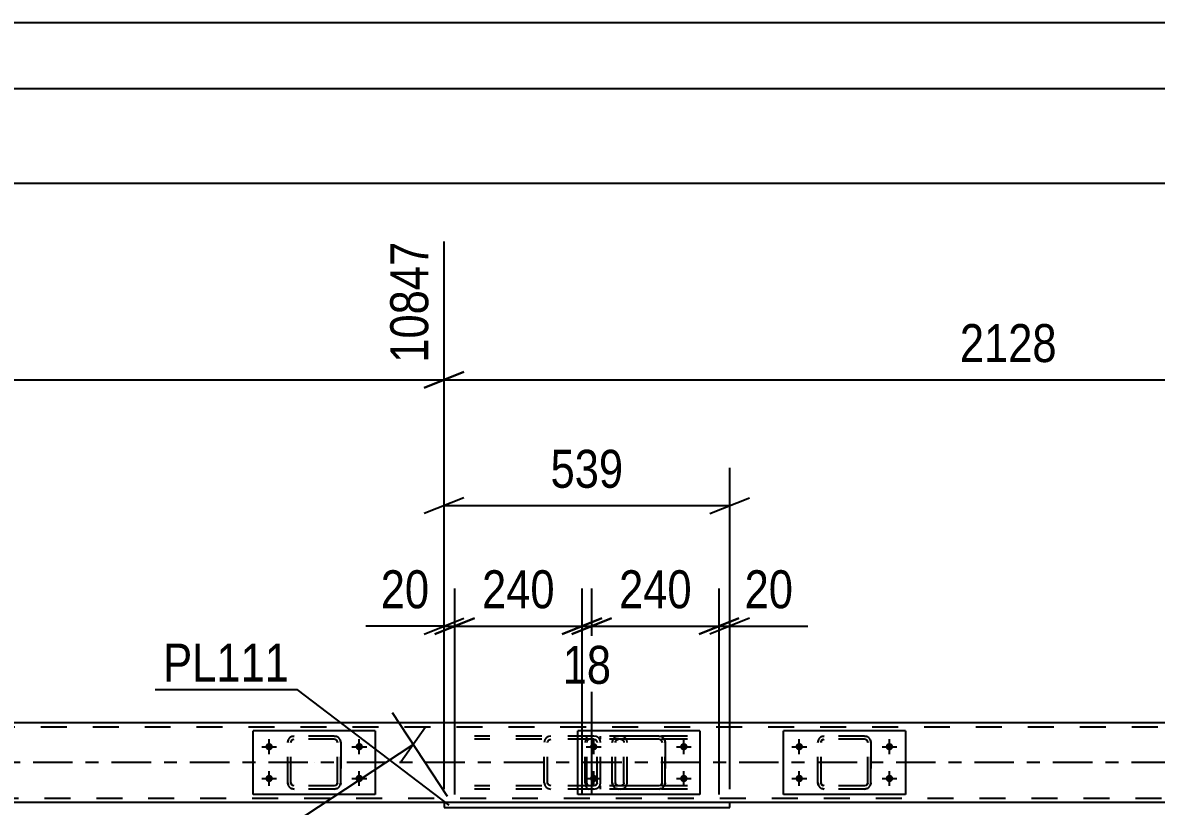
# Model space of a CAD drawing. Header units: millimetres. Extents: x -853 to 336, y -866 to -25.
# Drawn here: x -389.5 to -304, y -84.2 to -25.1 of the extents above; entities that cross this region are included whole.
import ezdxf

# ---------------------------------------------------------------- set-up
doc = ezdxf.new("R2010")
doc.units = ezdxf.units.MM
doc.linetypes.add('DXK_LINE_DOT2', pattern=[3.9198, 1.9599, -1.9599])
doc.linetypes.add('DXK_LINE_DOT3', pattern=[5.9187, 2.979, -0.9799, 0.9799, -0.9799])
doc.styles.add('Arial Narrow', font='ARIALN.TTF', dxfattribs={"height": 0.2})

# ---------------------------------------------------------------- blocks, each defined once
blk = doc.blocks.new('Unknown-570393679-1134')
at = {"color": 5, "linetype": 'Continuous'}
for p, q in [((336.325, -25.051), (-852.675, -25.051)), ((331.325, -30.051), (-847.675, -30.051))]:
    blk.add_line(p, q, dxfattribs=at)
blk = doc.blocks.new('Part-570393679-2540 - 2533')
at = {"color": 7, "linetype": 'DXK_LINE_DOT2'}
for p, q in [((-154.936, -78.205), (-791.628, -78.205)), ((-791.628, -83.565), (-154.936, -83.565)), ((-336.188, -83.885), (-357.734, -83.885))]:
    blk.add_line(p, q, dxfattribs=at)
at = {"color": 2, "linetype": 'Continuous'}
for p, q in [((-294.569, -77.885), (-442.611, -77.885)), ((-357.734, -83.885), (-421.322, -83.885)), ((-272.599, -83.885), (-336.188, -83.885))]:
    blk.add_line(p, q, dxfattribs=at)
at = {"color": 7, "linetype": 'DXK_LINE_DOT3'}
blk.add_line((-154.936, -80.885), (-791.628, -80.885), dxfattribs=at)
blk = doc.blocks.new('Part-570393679-2716 - 2533')
at = {"color": 2, "linetype": 'Continuous'}
for p, q in [((-362.936, -78.485), (-372.136, -78.485)), ((-372.136, -83.285), (-372.136, -78.485)), ((-362.936, -78.485), (-362.936, -83.285)), ((-362.936, -83.285), (-372.136, -83.285))]:
    blk.add_line(p, q, dxfattribs=at)
blk = doc.blocks.new('Part-570393679-2725 - 2533')
at = {"color": 7, "linetype": 'DXK_LINE_DOT2'}
for p, q in [((-347.071, -79.181), (-347.091, -79.365)), ((-347.091, -82.405), (-347.091, -79.365)), ((-347.012, -79.026), (-347.071, -79.181)), ((-346.925, -78.921), (-347.012, -79.026)), ((-346.956, -79.365), (-346.946, -79.273)), ((-346.956, -82.405), (-346.956, -79.365)), ((-346.946, -79.273), (-346.917, -79.195)), ((-346.822, -78.885), (-346.925, -78.921)), ((-346.917, -79.195), (-346.873, -79.143)), ((-346.873, -79.143), (-346.822, -79.125)), ((-339.38, -78.885), (-346.822, -78.885)), ((-339.38, -79.125), (-346.822, -79.125)), ((-345.924, -79.125), (-345.924, -78.885)), ((-344.222, -78.921), (-344.415, -78.885)), ((-344.415, -79.125), (-344.318, -79.143)), ((-344.318, -79.143), (-344.237, -79.195)), ((-344.237, -79.195), (-344.182, -79.273)), ((-344.182, -79.273), (-344.163, -79.365)), ((-344.163, -82.405), (-344.163, -79.365)), ((-343.911, -79.365), (-343.95, -79.181)), ((-343.911, -82.405), (-343.911, -79.365)), ((-347.091, -82.405), (-347.071, -82.589)), ((-347.071, -82.589), (-347.012, -82.744)), ((-347.012, -82.744), (-346.925, -82.848)), ((-346.946, -82.497), (-346.956, -82.405)), ((-346.917, -82.575), (-346.946, -82.497)), ((-346.925, -82.848), (-346.822, -82.885)), ((-346.873, -82.627), (-346.917, -82.575)), ((-346.822, -82.645), (-346.873, -82.627)), ((-339.38, -82.645), (-346.822, -82.645)), ((-339.38, -82.885), (-346.822, -82.885)), ((-345.924, -82.885), (-345.924, -82.645)), ((-344.318, -82.627), (-344.415, -82.645)), ((-344.415, -82.885), (-344.222, -82.848)), ((-344.237, -82.575), (-344.318, -82.627)), ((-344.182, -82.497), (-344.237, -82.575)), ((-344.163, -82.405), (-344.182, -82.497)), ((-343.95, -82.589), (-343.911, -82.405))]:
    blk.add_line(p, q, dxfattribs=at)
for centre, start, end in [((-344.4, -79.381), 23.89514, 68.84869), ((-344.4, -82.389), 291.15131, 336.10486)]:
    blk.add_arc(centre, 0.492, start, end, dxfattribs=at)
blk = doc.blocks.new('Part-570393679-2839 - 2533')
at = {"color": 2, "linetype": 'Continuous'}
for p, q in [((-338.45, -78.485), (-347.65, -78.485)), ((-347.65, -83.285), (-347.65, -78.485)), ((-338.45, -78.485), (-338.45, -83.285)), ((-338.45, -83.285), (-347.65, -83.285))]:
    blk.add_line(p, q, dxfattribs=at)
blk = doc.blocks.new('Part-570393679-2944 - 2533')
at = {"color": 2, "linetype": 'Continuous'}
for p, q in [((-357.734, -83.885), (-357.734, -84.285)), ((-336.188, -83.885), (-357.734, -83.885)), ((-357.734, -84.285), (-336.188, -84.285)), ((-336.188, -84.285), (-336.188, -83.885))]:
    blk.add_line(p, q, dxfattribs=at)
blk = doc.blocks.new('Part-570393679-3032 - 2533')
at = {"color": 7, "linetype": 'DXK_LINE_DOT2'}
for p, q in [((-346.435, -78.885), (-355.449, -78.885)), ((-346.435, -79.125), (-355.449, -79.125)), ((-350.142, -79.181), (-350.181, -79.365)), ((-350.181, -82.405), (-350.181, -79.365)), ((-349.926, -79.365), (-349.906, -79.273)), ((-349.926, -82.405), (-349.926, -79.365)), ((-349.906, -79.273), (-349.851, -79.195)), ((-349.67, -78.885), (-349.866, -78.921)), ((-349.851, -79.195), (-349.768, -79.143)), ((-349.768, -79.143), (-349.67, -79.125)), ((-346.24, -78.921), (-346.435, -78.885)), ((-346.435, -79.125), (-346.337, -79.143)), ((-346.337, -79.143), (-346.255, -79.195)), ((-346.255, -79.195), (-346.199, -79.273)), ((-346.199, -79.273), (-346.18, -79.365)), ((-346.18, -82.405), (-346.18, -79.365)), ((-345.924, -79.365), (-345.963, -79.181)), ((-345.924, -82.405), (-345.924, -79.365)), ((-346.435, -82.645), (-355.449, -82.645)), ((-346.435, -82.885), (-355.449, -82.885)), ((-350.181, -82.405), (-350.142, -82.589)), ((-349.906, -82.497), (-349.926, -82.405)), ((-349.851, -82.575), (-349.906, -82.497)), ((-349.866, -82.848), (-349.67, -82.885)), ((-349.768, -82.627), (-349.851, -82.575)), ((-349.67, -82.645), (-349.768, -82.627)), ((-346.337, -82.627), (-346.435, -82.645)), ((-346.435, -82.885), (-346.24, -82.848)), ((-346.255, -82.575), (-346.337, -82.627)), ((-346.199, -82.497), (-346.255, -82.575)), ((-346.18, -82.405), (-346.199, -82.497)), ((-345.963, -82.589), (-345.924, -82.405))]:
    blk.add_line(p, q, dxfattribs=at)
for centre, start, end in [((-349.69, -79.386), 110.75832, 155.68005), ((-346.416, -79.386), 24.31995, 69.24168), ((-349.69, -82.384), 204.31995, 249.24168), ((-346.416, -82.384), 290.75832, 335.68005)]:
    blk.add_arc(centre, 0.496, start, end, dxfattribs=at)
blk = doc.blocks.new('Part-570393679-3040 - 2533')
at = {"color": 7, "linetype": 'DXK_LINE_DOT2'}
for p, q in [((-369.536, -79.365), (-369.5, -79.181)), ((-369.5, -79.181), (-369.536, -79.365)), ((-369.536, -82.405), (-369.536, -79.365)), ((-369.536, -79.365), (-369.536, -79.365)), ((-369.536, -82.405), (-369.536, -79.365)), ((-369.296, -79.365), (-369.278, -79.273)), ((-369.278, -79.273), (-369.296, -79.365)), ((-369.296, -82.405), (-369.296, -79.365)), ((-369.296, -79.365), (-369.296, -79.365)), ((-369.296, -82.405), (-369.296, -79.365)), ((-369.278, -79.273), (-369.226, -79.195)), ((-369.226, -79.195), (-369.278, -79.273)), ((-369.24, -78.921), (-369.056, -78.885)), ((-369.056, -78.885), (-369.24, -78.921)), ((-369.226, -79.195), (-369.148, -79.143)), ((-369.148, -79.143), (-369.226, -79.195)), ((-369.148, -79.143), (-369.056, -79.125)), ((-366.016, -78.885), (-369.056, -78.885)), ((-366.016, -79.125), (-369.056, -79.125)), ((-366.016, -78.885), (-365.833, -78.921)), ((-365.833, -78.921), (-366.016, -78.885)), ((-365.924, -79.143), (-366.016, -79.125)), ((-365.924, -79.143), (-365.847, -79.195)), ((-365.847, -79.195), (-365.924, -79.143)), ((-365.847, -79.195), (-365.795, -79.273)), ((-365.795, -79.273), (-365.847, -79.195)), ((-365.795, -79.273), (-365.776, -79.365)), ((-365.776, -79.365), (-365.795, -79.273)), ((-365.776, -82.405), (-365.776, -79.365)), ((-365.776, -79.365), (-365.776, -79.365)), ((-365.776, -82.405), (-365.776, -79.365)), ((-365.573, -79.181), (-365.536, -79.365)), ((-365.536, -79.365), (-365.573, -79.181)), ((-365.536, -82.405), (-365.536, -79.365)), ((-365.536, -79.365), (-365.536, -79.365)), ((-365.536, -79.365), (-365.536, -82.405)), ((-369.536, -82.405), (-369.536, -82.405)), ((-369.5, -82.589), (-369.536, -82.405)), ((-369.536, -82.405), (-369.5, -82.589)), ((-369.296, -82.405), (-369.296, -82.405)), ((-369.278, -82.497), (-369.296, -82.405)), ((-369.296, -82.405), (-369.278, -82.497)), ((-369.226, -82.575), (-369.278, -82.497)), ((-369.278, -82.497), (-369.226, -82.575)), ((-369.056, -82.885), (-369.24, -82.848)), ((-369.24, -82.848), (-369.056, -82.885)), ((-369.148, -82.627), (-369.226, -82.575)), ((-369.226, -82.575), (-369.148, -82.627)), ((-369.056, -82.645), (-369.148, -82.627)), ((-366.016, -82.645), (-369.056, -82.645)), ((-366.016, -82.885), (-369.056, -82.885)), ((-365.924, -82.627), (-366.016, -82.645)), ((-365.833, -82.848), (-366.016, -82.885)), ((-366.016, -82.885), (-365.833, -82.848)), ((-365.847, -82.575), (-365.924, -82.627)), ((-365.924, -82.627), (-365.847, -82.575)), ((-365.795, -82.497), (-365.847, -82.575)), ((-365.847, -82.575), (-365.795, -82.497)), ((-365.776, -82.405), (-365.795, -82.497)), ((-365.795, -82.497), (-365.776, -82.405)), ((-365.776, -82.405), (-365.776, -82.405)), ((-365.536, -82.405), (-365.573, -82.589)), ((-365.573, -82.589), (-365.536, -82.405)), ((-365.536, -82.405), (-365.536, -82.405))]:
    blk.add_line(p, q, dxfattribs=at)
at = {"color": 7, "linetype": 'DXK_LINE_DOT3'}
blk.add_line((-367.536, -80.885), (-367.536, -80.885), dxfattribs=at)
at = {"color": 7, "linetype": 'DXK_LINE_DOT2'}
for centre, start, end in [((-369.056, -79.365), 112.5, 157.5), ((-369.056, -79.365), 112.5, 157.5), ((-366.016, -79.365), 22.5, 67.5), ((-366.016, -79.365), 22.5, 67.5), ((-369.056, -82.405), 202.5, 247.5), ((-369.056, -82.405), 202.5, 247.5), ((-366.016, -82.405), 292.5, 337.5), ((-366.016, -82.405), 292.5, 337.5)]:
    blk.add_arc(centre, 0.48, start, end, dxfattribs=at)
blk = doc.blocks.new('Bolt-570393679-3147 - 2533')
at = {"linetype": 'Continuous'}
for points in [[(-330.936, -79.405, -1), (-330.936, -79.965, -1)], [(-324.136, -79.405, -1), (-324.136, -79.965, -1)], [(-330.936, -81.805, -1), (-330.936, -82.365, -1)], [(-324.136, -81.805, -1), (-324.136, -82.365, -1)]]:
    blk.add_hatch(color=1, dxfattribs=at).paths.add_polyline_path(points)
at = {"color": 1, "linetype": 'Continuous'}
for p, q in [((-330.936, -80.245), (-330.936, -79.125)), ((-324.136, -80.245), (-324.136, -79.125)), ((-331.496, -79.685), (-330.376, -79.685)), ((-324.696, -79.685), (-323.576, -79.685)), ((-331.496, -82.085), (-330.376, -82.085)), ((-330.936, -82.645), (-330.936, -81.525)), ((-324.696, -82.085), (-323.576, -82.085)), ((-324.136, -82.645), (-324.136, -81.525))]:
    blk.add_line(p, q, dxfattribs=at)
blk = doc.blocks.new('Part-570393679-3081 - 2533')
at = {"color": 7, "linetype": 'DXK_LINE_DOT2'}
for p, q in [((-329.536, -79.365), (-329.5, -79.181)), ((-329.5, -79.181), (-329.536, -79.365)), ((-329.536, -82.405), (-329.536, -79.365)), ((-329.536, -79.365), (-329.536, -79.365)), ((-329.536, -82.405), (-329.536, -79.365)), ((-329.296, -79.365), (-329.278, -79.273)), ((-329.278, -79.273), (-329.296, -79.365)), ((-329.296, -82.405), (-329.296, -79.365)), ((-329.296, -79.365), (-329.296, -79.365)), ((-329.296, -82.405), (-329.296, -79.365)), ((-329.278, -79.273), (-329.226, -79.195)), ((-329.226, -79.195), (-329.278, -79.273)), ((-329.24, -78.921), (-329.056, -78.885)), ((-329.056, -78.885), (-329.24, -78.921)), ((-329.226, -79.195), (-329.148, -79.143)), ((-329.148, -79.143), (-329.226, -79.195)), ((-329.148, -79.143), (-329.056, -79.125)), ((-326.016, -78.885), (-329.056, -78.885)), ((-326.016, -79.125), (-329.056, -79.125)), ((-326.016, -78.885), (-325.833, -78.921)), ((-325.833, -78.921), (-326.016, -78.885)), ((-325.924, -79.143), (-326.016, -79.125)), ((-325.924, -79.143), (-325.847, -79.195)), ((-325.847, -79.195), (-325.924, -79.143)), ((-325.847, -79.195), (-325.795, -79.273)), ((-325.795, -79.273), (-325.847, -79.195)), ((-325.795, -79.273), (-325.776, -79.365)), ((-325.776, -79.365), (-325.795, -79.273)), ((-325.776, -82.405), (-325.776, -79.365)), ((-325.776, -79.365), (-325.776, -79.365)), ((-325.776, -82.405), (-325.776, -79.365)), ((-325.573, -79.181), (-325.536, -79.365)), ((-325.536, -79.365), (-325.573, -79.181)), ((-325.536, -82.405), (-325.536, -79.365)), ((-325.536, -79.365), (-325.536, -79.365)), ((-325.536, -79.365), (-325.536, -82.405)), ((-329.536, -82.405), (-329.536, -82.405)), ((-329.5, -82.589), (-329.536, -82.405)), ((-329.536, -82.405), (-329.5, -82.589)), ((-329.296, -82.405), (-329.296, -82.405)), ((-329.278, -82.497), (-329.296, -82.405)), ((-329.296, -82.405), (-329.278, -82.497)), ((-329.226, -82.575), (-329.278, -82.497)), ((-329.278, -82.497), (-329.226, -82.575)), ((-329.056, -82.885), (-329.24, -82.848)), ((-329.24, -82.848), (-329.056, -82.885)), ((-329.148, -82.627), (-329.226, -82.575)), ((-329.226, -82.575), (-329.148, -82.627)), ((-329.056, -82.645), (-329.148, -82.627)), ((-326.016, -82.645), (-329.056, -82.645)), ((-326.016, -82.885), (-329.056, -82.885)), ((-325.924, -82.627), (-326.016, -82.645)), ((-325.833, -82.848), (-326.016, -82.885)), ((-326.016, -82.885), (-325.833, -82.848)), ((-325.847, -82.575), (-325.924, -82.627)), ((-325.924, -82.627), (-325.847, -82.575)), ((-325.795, -82.497), (-325.847, -82.575)), ((-325.847, -82.575), (-325.795, -82.497)), ((-325.776, -82.405), (-325.795, -82.497)), ((-325.795, -82.497), (-325.776, -82.405)), ((-325.776, -82.405), (-325.776, -82.405)), ((-325.536, -82.405), (-325.573, -82.589)), ((-325.573, -82.589), (-325.536, -82.405)), ((-325.536, -82.405), (-325.536, -82.405))]:
    blk.add_line(p, q, dxfattribs=at)
at = {"color": 7, "linetype": 'DXK_LINE_DOT3'}
blk.add_line((-327.536, -80.885), (-327.536, -80.885), dxfattribs=at)
at = {"color": 7, "linetype": 'DXK_LINE_DOT2'}
for centre, start, end in [((-329.056, -79.365), 112.5, 157.5), ((-329.056, -79.365), 112.5, 157.5), ((-326.016, -79.365), 22.5, 67.5), ((-326.016, -79.365), 22.5, 67.5), ((-329.056, -82.405), 202.5, 247.5), ((-329.056, -82.405), 202.5, 247.5), ((-326.016, -82.405), 292.5, 337.5), ((-326.016, -82.405), 292.5, 337.5)]:
    blk.add_arc(centre, 0.48, start, end, dxfattribs=at)
blk = doc.blocks.new('Part-570393679-3082 - 2533')
at = {"color": 2, "linetype": 'Continuous'}
for p, q in [((-322.936, -78.485), (-332.136, -78.485)), ((-332.136, -83.285), (-332.136, -78.485)), ((-322.936, -78.485), (-322.936, -83.285)), ((-322.936, -83.285), (-332.136, -83.285))]:
    blk.add_line(p, q, dxfattribs=at)
blk = doc.blocks.new('Part-570393679-3089 - 2533')
at = {"color": 7, "linetype": 'DXK_LINE_DOT2'}
for p, q in [((-345.05, -79.365), (-345.013, -79.181)), ((-345.013, -79.181), (-345.05, -79.365)), ((-345.05, -82.405), (-345.05, -79.365)), ((-345.05, -79.365), (-345.05, -79.365)), ((-345.05, -82.405), (-345.05, -79.365)), ((-344.81, -79.365), (-344.792, -79.273)), ((-344.792, -79.273), (-344.81, -79.365)), ((-344.81, -82.405), (-344.81, -79.365)), ((-344.81, -79.365), (-344.81, -79.365)), ((-344.81, -82.405), (-344.81, -79.365)), ((-344.792, -79.273), (-344.74, -79.195)), ((-344.74, -79.195), (-344.792, -79.273)), ((-344.754, -78.921), (-344.57, -78.885)), ((-344.57, -78.885), (-344.754, -78.921)), ((-344.74, -79.195), (-344.662, -79.143)), ((-344.662, -79.143), (-344.74, -79.195)), ((-344.662, -79.143), (-344.57, -79.125)), ((-341.53, -78.885), (-344.57, -78.885)), ((-341.53, -79.125), (-344.57, -79.125)), ((-341.53, -78.885), (-341.346, -78.921)), ((-341.346, -78.921), (-341.53, -78.885)), ((-341.438, -79.143), (-341.53, -79.125)), ((-341.438, -79.143), (-341.36, -79.195)), ((-341.36, -79.195), (-341.438, -79.143)), ((-341.36, -79.195), (-341.308, -79.273)), ((-341.308, -79.273), (-341.36, -79.195)), ((-341.308, -79.273), (-341.29, -79.365)), ((-341.29, -79.365), (-341.308, -79.273)), ((-341.29, -82.405), (-341.29, -79.365)), ((-341.29, -79.365), (-341.29, -79.365)), ((-341.29, -82.405), (-341.29, -79.365)), ((-341.086, -79.181), (-341.05, -79.365)), ((-341.05, -79.365), (-341.086, -79.181)), ((-341.05, -82.405), (-341.05, -79.365)), ((-341.05, -79.365), (-341.05, -79.365)), ((-341.05, -79.365), (-341.05, -82.405)), ((-345.05, -82.405), (-345.05, -82.405)), ((-345.013, -82.588), (-345.05, -82.405)), ((-345.05, -82.405), (-345.013, -82.588)), ((-344.81, -82.405), (-344.81, -82.405)), ((-344.792, -82.497), (-344.81, -82.405)), ((-344.81, -82.405), (-344.792, -82.497)), ((-344.74, -82.574), (-344.792, -82.497)), ((-344.792, -82.497), (-344.74, -82.574)), ((-344.57, -82.885), (-344.754, -82.848)), ((-344.754, -82.848), (-344.57, -82.885)), ((-344.662, -82.626), (-344.74, -82.574)), ((-344.74, -82.574), (-344.662, -82.626)), ((-344.57, -82.645), (-344.662, -82.626)), ((-341.53, -82.645), (-344.57, -82.645)), ((-341.53, -82.885), (-344.57, -82.885)), ((-341.438, -82.626), (-341.53, -82.645)), ((-341.346, -82.848), (-341.53, -82.885)), ((-341.53, -82.885), (-341.346, -82.848)), ((-341.36, -82.574), (-341.438, -82.626)), ((-341.438, -82.626), (-341.36, -82.574)), ((-341.308, -82.497), (-341.36, -82.574)), ((-341.36, -82.574), (-341.308, -82.497)), ((-341.29, -82.405), (-341.308, -82.497)), ((-341.308, -82.497), (-341.29, -82.405)), ((-341.29, -82.405), (-341.29, -82.405)), ((-341.05, -82.405), (-341.086, -82.588)), ((-341.086, -82.588), (-341.05, -82.405)), ((-341.05, -82.405), (-341.05, -82.405))]:
    blk.add_line(p, q, dxfattribs=at)
at = {"color": 7, "linetype": 'DXK_LINE_DOT3'}
blk.add_line((-343.05, -80.885), (-343.05, -80.885), dxfattribs=at)
at = {"color": 7, "linetype": 'DXK_LINE_DOT2'}
for centre, start, end in [((-344.57, -79.365), 112.5, 157.5), ((-344.57, -79.365), 112.5, 157.5), ((-341.53, -79.365), 22.5, 67.5), ((-341.53, -79.365), 22.5, 67.5), ((-344.57, -82.405), 202.5, 247.5), ((-344.57, -82.405), 202.5, 247.5), ((-341.53, -82.405), 292.5, 337.5), ((-341.53, -82.405), 292.5, 337.5)]:
    blk.add_arc(centre, 0.48, start, end, dxfattribs=at)
blk = doc.blocks.new('Bolt-570393679-3094 - 2533')
at = {"linetype": 'Continuous'}
for points in [[(-370.936, -79.405, -1), (-370.936, -79.965, -1)], [(-364.136, -79.405, -1), (-364.136, -79.965, -1)], [(-370.936, -81.805, -1), (-370.936, -82.365, -1)], [(-364.136, -81.805, -1), (-364.136, -82.365, -1)]]:
    blk.add_hatch(color=1, dxfattribs=at).paths.add_polyline_path(points)
at = {"color": 1, "linetype": 'Continuous'}
for p, q in [((-370.936, -80.245), (-370.936, -79.125)), ((-364.136, -80.245), (-364.136, -79.125)), ((-371.496, -79.685), (-370.376, -79.685)), ((-364.696, -79.685), (-363.576, -79.685)), ((-371.496, -82.085), (-370.376, -82.085)), ((-370.936, -82.645), (-370.936, -81.525)), ((-364.696, -82.085), (-363.576, -82.085)), ((-364.136, -82.645), (-364.136, -81.525))]:
    blk.add_line(p, q, dxfattribs=at)
blk = doc.blocks.new('Bolt-570393679-3138 - 2533')
at = {"linetype": 'Continuous'}
for points in [[(-346.45, -79.405, -1), (-346.45, -79.965, -1)], [(-339.65, -79.405, -1), (-339.65, -79.965, -1)], [(-346.45, -81.805, -1), (-346.45, -82.365, -1)], [(-339.65, -81.805, -1), (-339.65, -82.365, -1)]]:
    blk.add_hatch(color=1, dxfattribs=at).paths.add_polyline_path(points)
at = {"color": 1, "linetype": 'Continuous'}
for p, q in [((-346.45, -80.245), (-346.45, -79.125)), ((-339.65, -80.245), (-339.65, -79.125)), ((-347.01, -79.685), (-345.89, -79.685)), ((-340.21, -79.685), (-339.09, -79.685)), ((-347.01, -82.085), (-345.89, -82.085)), ((-346.45, -82.645), (-346.45, -81.525)), ((-340.21, -82.085), (-339.09, -82.085)), ((-339.65, -82.645), (-339.65, -81.525))]:
    blk.add_line(p, q, dxfattribs=at)
blk = doc.blocks.new('StraightDimension-570393679-24947 - 2533')
at = {"color": 7, "linetype": 'Continuous'}
for p, q in [((-346.596, -83.285), (-346.596, -67.74)), ((-336.988, -83.285), (-336.988, -67.74)), ((-348.096, -71.19), (-345.096, -69.99)), ((-335.488, -69.99), (-338.488, -71.19)), ((-346.596, -70.59), (-336.988, -70.59))]:
    blk.add_line(p, q, dxfattribs=at)
at = {"color": 0}
blk.add_wipeout([(-338.45, -69.84), (-338.45, -65.64), (-345.134, -65.64), (-345.134, -69.84)], dxfattribs=at)
at = {"color": 3, "style": 'Arial Narrow'}
blk.add_text('240', height=2.8633, dxfattribs=at).set_placement((-344.534, -69.24))
blk = doc.blocks.new('StraightDimension-570393679-24946 - 2533')
at = {"color": 7, "linetype": 'Continuous'}
for p, q in [((-336.988, -83.285), (-336.988, -67.74)), ((-336.188, -82.885), (-336.188, -67.74)), ((-338.488, -71.19), (-335.488, -69.99)), ((-334.688, -69.99), (-337.688, -71.19)), ((-336.988, -70.59), (-336.188, -70.59)), ((-336.188, -70.59), (-330.282, -70.59)), ((-336.188, -70.59), (-330.282, -70.59))]:
    blk.add_line(p, q, dxfattribs=at)
at = {"color": 0}
blk.add_wipeout([(-330.807, -69.84), (-330.807, -65.64), (-335.663, -65.64), (-335.663, -69.84)], dxfattribs=at)
at = {"color": 3, "style": 'Arial Narrow'}
blk.add_text('20', height=2.8633, dxfattribs=at).set_placement((-335.063, -69.24))
blk = doc.blocks.new('StraightDimension-570393679-3729 - 2533')
at = {"color": 7, "linetype": 'Continuous'}
blk.add_line((-792.428, -37.161), (-121.416, -37.161), dxfattribs=at)
blk = doc.blocks.new('StraightDimension-570393679-3278 - 2533')
at = {"color": 7, "linetype": 'Continuous'}
for p, q in [((-357.483, -83.449), (-361.638, -77.133)), ((-360.995, -80.84), (-359.148, -78.189)), ((-392.666, -100.954), (-360.072, -79.514)), ((-390.077, -104.889), (-394.232, -98.573)), ((-391.742, -99.628), (-393.589, -102.28))]:
    blk.add_line(p, q, dxfattribs=at)
at = {"color": 0}
blk.add_wipeout([(-373.989, -87.771), (-376.297, -84.262), (-381.881, -87.935), (-379.573, -91.444)], dxfattribs=at)
at = {"color": 3, "style": 'Arial Narrow'}
blk.add_text('975', height=2.8633, rotation=33.33468, dxfattribs=at).set_placement((-379.402, -90.613))
blk = doc.blocks.new('StraightDimension-570393679-4179 - 2533')
at = {"color": 7, "linetype": 'Continuous'}
for p, q in [((-272.349, -83.449), (-276.637, -76.931)), ((-275.994, -80.638), (-274.147, -77.986)), ((-307.665, -100.752), (-275.07, -79.312)), ((-304.943, -104.889), (-309.231, -98.371)), ((-306.741, -99.426), (-308.588, -102.078))]:
    blk.add_line(p, q, dxfattribs=at)
at = {"color": 0}
blk.add_wipeout([(-288.987, -87.569), (-291.295, -84.06), (-296.88, -87.733), (-294.572, -91.242)], dxfattribs=at)
at = {"color": 3, "style": 'Arial Narrow'}
blk.add_text('975', height=2.8633, rotation=33.33468, dxfattribs=at).set_placement((-294.4, -90.411))
blk = doc.blocks.new('StraightDimension-570393679-24948 - 2533')
at = {"color": 7, "linetype": 'Continuous'}
for p, q in [((-347.326, -83.285), (-347.326, -68.19)), ((-346.596, -83.285), (-346.596, -68.19)), ((-348.826, -71.19), (-345.826, -69.99)), ((-345.096, -69.99), (-348.096, -71.19)), ((-347.326, -70.59), (-346.596, -70.59))]:
    blk.add_line(p, q, dxfattribs=at)
at = {"color": 0}
blk.add_wipeout([(-344.533, -75.54), (-344.533, -71.34), (-349.389, -71.34), (-349.389, -75.54)], dxfattribs=at)
at = {"color": 3, "style": 'Arial Narrow'}
blk.add_text('18', height=2.8633, dxfattribs=at).set_placement((-348.789, -74.94))
blk = doc.blocks.new('StraightDimension-570393679-24949 - 2533')
at = {"color": 7, "linetype": 'Continuous'}
for p, q in [((-356.934, -83.285), (-356.934, -67.74)), ((-347.326, -83.285), (-347.326, -67.74)), ((-358.434, -71.19), (-355.434, -69.99)), ((-345.826, -69.99), (-348.826, -71.19)), ((-356.934, -70.59), (-347.326, -70.59))]:
    blk.add_line(p, q, dxfattribs=at)
at = {"color": 0}
blk.add_wipeout([(-348.787, -69.84), (-348.787, -65.64), (-355.472, -65.64), (-355.472, -69.84)], dxfattribs=at)
at = {"color": 3, "style": 'Arial Narrow'}
blk.add_text('240', height=2.8633, dxfattribs=at).set_placement((-354.872, -69.24))
blk = doc.blocks.new('StraightDimension-570393679-4243 - 2533')
at = {"color": 7, "linetype": 'Continuous'}
for p, q in [((-357.734, -82.885), (-357.734, -41.57)), ((-442.868, -52.011), (-357.734, -52.011)), ((-359.234, -52.611), (-356.234, -51.411))]:
    blk.add_line(p, q, dxfattribs=at)
at = {"color": 0, "linetype": 'Continuous'}
blk.add_wipeout([(-358.334, -40.97), (-362.534, -40.97), (-362.534, -51.311), (-358.334, -51.311)], dxfattribs=at)
at = {"color": 3, "linetype": 'Continuous', "style": 'Arial Narrow'}
blk.add_text('10847', height=2.8633, rotation=90.00021, dxfattribs=at).set_placement((-358.934, -50.711))
blk = doc.blocks.new('StraightDimension-570393679-3437 - 2533')
at = {"color": 7, "linetype": 'Continuous'}
for p, q in [((-357.734, -82.885), (-357.734, -58.648)), ((-336.188, -82.885), (-336.188, -58.648)), ((-356.234, -60.898), (-359.234, -62.098)), ((-357.734, -61.498), (-336.188, -61.498)), ((-337.688, -62.098), (-334.688, -60.898))]:
    blk.add_line(p, q, dxfattribs=at)
at = {"color": 0}
blk.add_wipeout([(-343.619, -60.748), (-343.619, -56.548), (-350.303, -56.548), (-350.303, -60.748)], dxfattribs=at)
at = {"color": 3, "style": 'Arial Narrow'}
blk.add_text('539', height=2.8633, dxfattribs=at).set_placement((-349.703, -60.148))
blk = doc.blocks.new('StraightDimension-570393679-4242 - 2533')
at = {"color": 7, "linetype": 'Continuous'}
for p, q in [((-357.734, -82.885), (-357.734, -41.57)), ((-356.234, -51.411), (-359.234, -52.611)), ((-357.734, -52.011), (-272.599, -52.011))]:
    blk.add_line(p, q, dxfattribs=at)
at = {"color": 0}
blk.add_wipeout([(-310.91, -51.261), (-310.91, -47.061), (-319.423, -47.061), (-319.423, -51.261)], dxfattribs=at)
at = {"color": 3, "style": 'Arial Narrow'}
blk.add_text('2128', height=2.8633, dxfattribs=at).set_placement((-318.823, -50.661))
blk = doc.blocks.new('StraightDimension-570393679-24950 - 2533')
at = {"color": 7, "linetype": 'Continuous'}
for p, q in [((-357.734, -82.885), (-357.734, -67.74)), ((-356.934, -83.285), (-356.934, -67.74)), ((-359.234, -71.19), (-356.234, -69.99)), ((-355.434, -69.99), (-358.434, -71.19)), ((-357.734, -70.59), (-363.64, -70.59)), ((-357.734, -70.59), (-363.64, -70.59)), ((-357.734, -70.59), (-356.934, -70.59))]:
    blk.add_line(p, q, dxfattribs=at)
at = {"color": 0}
blk.add_wipeout([(-358.259, -69.84), (-358.259, -65.64), (-363.115, -65.64), (-363.115, -69.84)], dxfattribs=at)
at = {"color": 3, "style": 'Arial Narrow'}
blk.add_text('20', height=2.8633, dxfattribs=at).set_placement((-362.515, -69.24))
blk = doc.blocks.new('Mark-570393679-2940 - 2533')
at = {"color": 30, "linetype": 'Continuous'}
for p in [(-379.527, -75.374), (-357.362, -84.088)]:
    blk.add_line(p, (-368.823, -75.374), dxfattribs=at)
at = {"color": 0}
blk.add_wipeout([(-369.423, -74.774), (-369.423, -71.774), (-378.927, -71.774), (-378.927, -74.774)], dxfattribs=at)
blk.add_wipeout([(-369.423, -74.774), (-369.423, -71.774), (-378.927, -71.774), (-378.927, -74.774)], dxfattribs=at)
at = {"color": 3, "style": 'Arial Narrow'}
blk.add_text('PL111', height=2.8633, dxfattribs=at).set_placement((-378.927, -74.774))

msp = doc.modelspace()

# ---------------------------------------------------------------- block references
for name in ['Unknown-570393679-1134', 'Part-570393679-2540 - 2533', 'Part-570393679-2716 - 2533', 'Part-570393679-2839 - 2533', 'Part-570393679-3082 - 2533', 'Bolt-570393679-3094 - 2533', 'Part-570393679-3040 - 2533', 'Part-570393679-3032 - 2533', 'Part-570393679-2725 - 2533', 'Bolt-570393679-3138 - 2533', 'Part-570393679-3089 - 2533', 'Bolt-570393679-3147 - 2533', 'Part-570393679-3081 - 2533', 'Part-570393679-2944 - 2533']:
    msp.add_blockref(name, (0, 0))

# ---------------------------------------------------------------- next in the draw order: block references
for name in ['StraightDimension-570393679-24947 - 2533', 'StraightDimension-570393679-4179 - 2533', 'StraightDimension-570393679-3278 - 2533']:
    msp.add_blockref(name, (0, 0))

# ---------------------------------------------------------------- next in the draw order: block references
msp.add_blockref('StraightDimension-570393679-24946 - 2533', (0, 0))

# ---------------------------------------------------------------- next in the draw order: block references
msp.add_blockref('StraightDimension-570393679-3729 - 2533', (0, 0))

# ---------------------------------------------------------------- next in the draw order: block references
msp.add_blockref('StraightDimension-570393679-24948 - 2533', (0, 0))

# ---------------------------------------------------------------- next in the draw order: block references
msp.add_blockref('StraightDimension-570393679-24949 - 2533', (0, 0))

# ---------------------------------------------------------------- next in the draw order: block references
msp.add_blockref('StraightDimension-570393679-4243 - 2533', (0, 0))

# ---------------------------------------------------------------- next in the draw order: block references
msp.add_blockref('StraightDimension-570393679-3437 - 2533', (0, 0))

# ---------------------------------------------------------------- next in the draw order: block references
msp.add_blockref('StraightDimension-570393679-4242 - 2533', (0, 0))

# ---------------------------------------------------------------- next in the draw order: block references
msp.add_blockref('StraightDimension-570393679-24950 - 2533', (0, 0))

# ---------------------------------------------------------------- next in the draw order: block references
msp.add_blockref('Mark-570393679-2940 - 2533', (0, 0))

doc.saveas('drawing.dxf')
